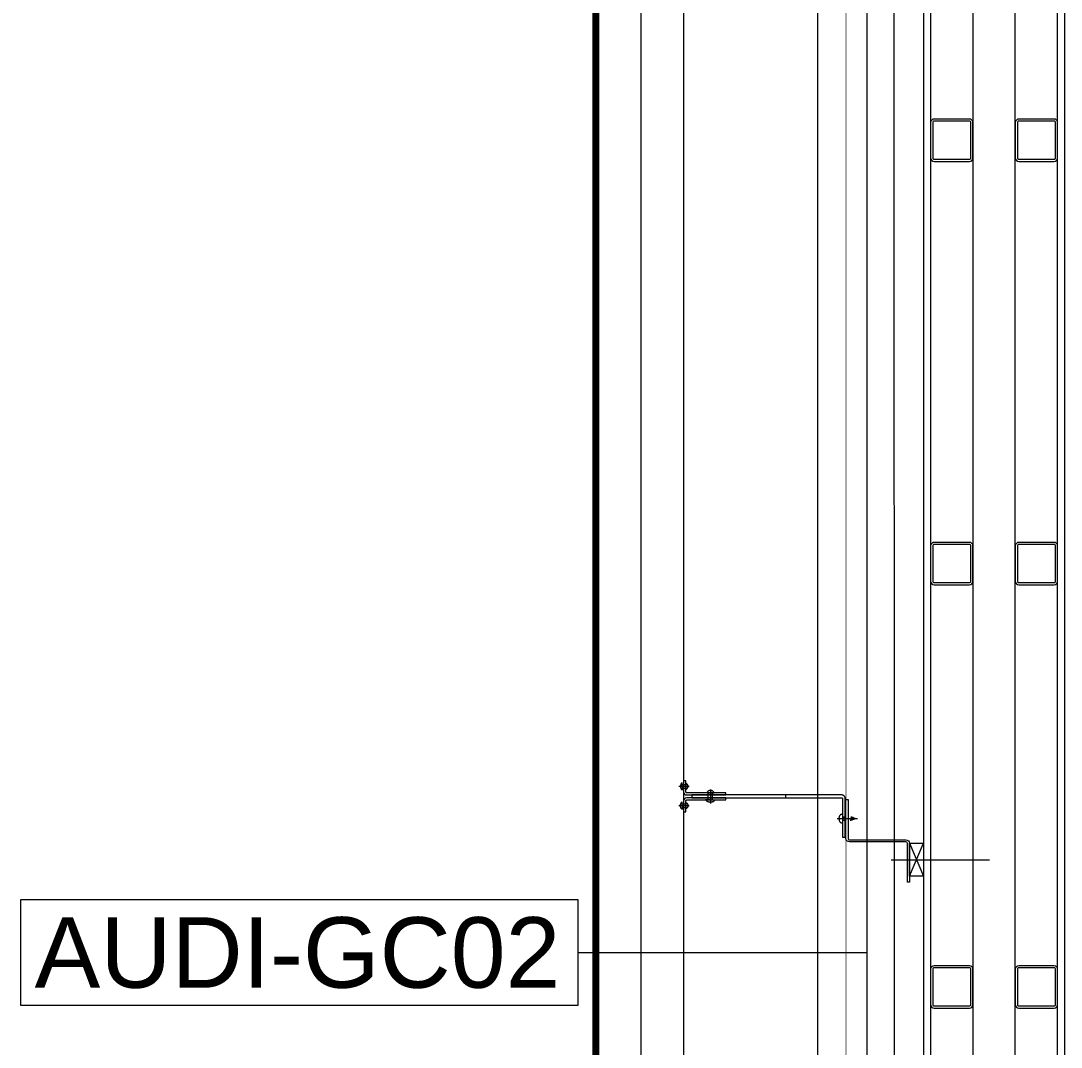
# Model space of a CAD drawing. Extents: x -1701 to 23780, y -363 to 7742.
# Drawn here: x 1034.6 to 1182, y 539.5 to 684.9 of the extents above; entities that cross this region are included whole.
import ezdxf
from ezdxf.enums import TextEntityAlignment as Align

# ---------------------------------------------------------------- set-up
doc = ezdxf.new("R2010")
doc.units = 0
doc.header["$LTSCALE"] = 25
doc.header["$MEASUREMENT"] = 0
doc.header["$PDMODE"] = 1
doc.linetypes.add('Audi$0$HIDDEN2', pattern=[4.7625, 3.175, -1.5875])
doc.layers.get('0').update_dxf_attribs({"color": 9, "lineweight": 9})
for name, color, linetype, lineweight in [('Audi$0$06D', 8, 'Continuous', 9), ('Audi$0$10', 8, 'Continuous', 9), ('Audi$0$11', 8, 'Continuous', 9), ('Audi$0$21', 8, 'Continuous', 9), ('Audi$0$22', 8, 'Continuous', 9), ('Audi$0$33', 8, 'Audi$0$BATTING', 9)]:
    doc.layers.add(name, color=color, linetype=linetype, lineweight=lineweight)
doc.styles.add('Audi$0$Arial', font='arial.ttf', dxfattribs={"height": 2.5})
doc.linetypes.add('Audi$0$BATTING', pattern='A,0.0001,-0.1,[134,ltypeshp.shx,S=0.1,R=0,X=-0.1,Y=0],-0.2,[134,ltypeshp.shx,S=0.1,R=180,X=0.1,Y=0],-0.1', length=0.4001)

# ---------------------------------------------------------------- blocks, each defined once
blk = doc.blocks.new('Audi$0$p- alum kaplama profil')
at = {"lineweight": 13}
blk.add_lwpolyline([(7.12, 12.59), (7.12, 26.49)], dxfattribs=at)
at = {"lineweight": 5}
blk.add_lwpolyline([(9.44, 15.16), (4.79, 15.16), (4.79, 17.16), (9.44, 17.16)], close=True, dxfattribs=at)
for points in [[(4.79, 15.16), (9.44, 17.16)], [(9.44, 15.16), (4.79, 17.16)]]:
    blk.add_lwpolyline(points, dxfattribs=at)
at = {"lineweight": 18}
blk.add_lwpolyline([(4.09, 6.16), (-1.41, 6.16), (-1.41, 6.46), (4.09, 6.46, 0.414214), (4.29, 6.66), (4.29, 14.66, -0.414214), (4.79, 15.16), (10.29, 15.16), (10.29, 14.86), (4.79, 14.86, 0.414214), (4.59, 14.66), (4.59, 6.66, -0.414214)], format="xyb", close=True, dxfattribs=at)
blk.add_lwpolyline([(-2.06, 5.56), (-2.06, -2.34), (-2.06, -15.69), (-1.66, -15.69), (-1.66, -2.34), (-1.66, 5.56), (-1.66, 5.56), (-1.66, 5.57), (-1.66, 5.57), (-1.66, 5.58), (-1.66, 5.58), (-1.65, 5.59), (-1.65, 5.59), (-1.65, 5.59), (-1.65, 5.6), (-1.65, 5.6), (-1.64, 5.61), (-1.64, 5.61), (-1.64, 5.62), (-1.64, 5.62), (-1.63, 5.62), (-1.63, 5.63), (-1.63, 5.63), (-1.62, 5.63), (-1.62, 5.64), (-1.61, 5.64), (-1.61, 5.64), (-1.61, 5.64), (-1.6, 5.65), (-1.6, 5.65), (-1.59, 5.65), (-1.59, 5.65), (-1.58, 5.65), (-1.58, 5.65), (-1.57, 5.66), (-1.57, 5.66), (-1.56, 5.66), (-1.56, 5.66), (3.94, 5.66), (3.94, 6.06), (-1.56, 6.06), (-1.58, 6.06), (-1.61, 6.05), (-1.63, 6.05), (-1.66, 6.05), (-1.68, 6.04), (-1.7, 6.03), (-1.73, 6.03), (-1.75, 6.02), (-1.77, 6.01), (-1.79, 6), (-1.82, 5.99), (-1.84, 5.97), (-1.86, 5.96), (-1.88, 5.94), (-1.89, 5.93), (-1.91, 5.91), (-1.93, 5.89), (-1.95, 5.87), (-1.96, 5.85), (-1.97, 5.83), (-1.99, 5.81), (-2, 5.79), (-2.01, 5.77), (-2.02, 5.75), (-2.03, 5.72), (-2.04, 5.7), (-2.04, 5.68), (-2.05, 5.65), (-2.05, 5.63), (-2.06, 5.61), (-2.06, 5.58)], close=True)
blk.add_lwpolyline([(-1.66, -2.34), (-2.06, -2.34)])
for points in [[(-2.36, -10.84), (-2.36, -16.39), (-2.36, -16.39, -0.414214), (-2.51, -16.54), (-2.51, -16.54), (-4.06, -16.54), (-4.06, -16.84), (-2.51, -16.84), (-2.51, -16.84, 0.414214), (-2.06, -16.39), (-2.06, -10.84)], [(-1.36, -10.84), (-1.66, -10.84), (-1.66, -16.39, 0.414214), (-1.21, -16.84), (-1.21, -16.84), (0.34, -16.84), (0.34, -16.54), (-1.21, -16.54), (-1.21, -16.54, -0.414214), (-1.36, -16.39), (-1.36, -16.39)]]:
    blk.add_lwpolyline(points, format="xyb", close=True)
for points in [[(1.05, 6.91, -10), (1.29, 7.56, -10)], [(1.29, 4.93, -10), (1.29, 7.8, -10)], [(1.53, 6.82, -10), (1.29, 7.56, -10)], [(1.61, 6.87, -10), (0.98, 6.96, -10)], [(1.56, 7.05, -10), (1.02, 7.13, -10)], [(1.05, 5.83, -10), (1.05, 6.01, -10)], [(1.29, 6.16, -10), (1.29, 6.26, -10)], [(1.53, 5.75, -10), (1.53, 5.92, -10)], [(0.67, 5.66, -10), (1.91, 5.66, -10)], [(0.67, 5.66, -10), (0.67, 5.64, -10), (0.67, 5.62, -10), (0.67, 5.6, -10), (0.68, 5.58, -10), (0.68, 5.56, -10), (0.69, 5.54, -10), (0.69, 5.52, -10), (0.7, 5.5, -10), (0.7, 5.48, -10), (0.71, 5.46, -10), (0.72, 5.45, -10), (0.73, 5.43, -10), (0.74, 5.41, -10), (0.75, 5.4, -10), (0.76, 5.38, -10), (0.77, 5.36, -10), (0.79, 5.35, -10), (0.8, 5.33, -10), (0.81, 5.32, -10), (0.83, 5.31, -10), (0.84, 5.29, -10), (0.86, 5.28, -10), (0.87, 5.27, -10), (0.89, 5.26, -10), (0.91, 5.25, -10), (0.92, 5.24, -10), (0.94, 5.23, -10), (0.96, 5.22, -10), (0.98, 5.21, -10), (1, 5.21, -10), (1.02, 5.2, -10), (1.03, 5.2, -10)], [(0.96, 5.66, -10), (0.97, 5.66, -10), (0.97, 5.66, -10), (0.97, 5.66, -10), (0.98, 5.66, -10), (0.98, 5.66, -10), (0.99, 5.66, -10), (0.99, 5.66, -10), (1, 5.66, -10), (1, 5.67, -10), (1, 5.67, -10), (1.01, 5.67, -10), (1.01, 5.67, -10), (1.01, 5.67, -10), (1.02, 5.68, -10), (1.02, 5.68, -10), (1.02, 5.68, -10), (1.03, 5.69, -10), (1.03, 5.69, -10), (1.03, 5.69, -10), (1.04, 5.7, -10), (1.04, 5.7, -10), (1.04, 5.7, -10), (1.04, 5.71, -10), (1.04, 5.71, -10), (1.05, 5.72, -10), (1.05, 5.72, -10), (1.05, 5.72, -10), (1.05, 5.73, -10), (1.05, 5.73, -10), (1.05, 5.74, -10), (1.05, 5.74, -10), (1.05, 5.75, -10)], [(1.33, 5.85, -10), (0.98, 5.88, -10)], [(1.03, 5.2, -10), (1.04, 5.2, -10), (1.05, 5.19, -10), (1.05, 5.19, -10), (1.06, 5.19, -10), (1.06, 5.19, -10), (1.07, 5.19, -10), (1.07, 5.19, -10), (1.08, 5.19, -10), (1.08, 5.19, -10), (1.09, 5.19, -10), (1.09, 5.18, -10), (1.1, 5.18, -10), (1.1, 5.18, -10), (1.11, 5.18, -10), (1.11, 5.18, -10), (1.12, 5.18, -10), (1.12, 5.18, -10), (1.13, 5.18, -10), (1.13, 5.18, -10), (1.14, 5.18, -10), (1.15, 5.18, -10), (1.15, 5.18, -10), (1.16, 5.17, -10), (1.16, 5.17, -10), (1.17, 5.17, -10), (1.17, 5.17, -10), (1.18, 5.17, -10), (1.18, 5.17, -10), (1.19, 5.17, -10), (1.19, 5.17, -10), (1.2, 5.17, -10), (1.2, 5.17, -10)], [(1.05, 5.75, -10), (1.05, 5.83, -10)], [(1.2, 5.17, -10), (1.2, 5.2, -10)], [(1.38, 5.2, -10), (1.2, 5.2, -10)], [(1.38, 5.17, -10), (1.38, 5.2, -10)], [(1.38, 5.17, -10), (1.38, 5.17, -10), (1.39, 5.17, -10), (1.39, 5.17, -10), (1.4, 5.17, -10), (1.41, 5.17, -10), (1.41, 5.17, -10), (1.42, 5.17, -10), (1.42, 5.17, -10), (1.43, 5.17, -10), (1.43, 5.18, -10), (1.44, 5.18, -10), (1.44, 5.18, -10), (1.45, 5.18, -10), (1.45, 5.18, -10), (1.46, 5.18, -10), (1.46, 5.18, -10), (1.47, 5.18, -10), (1.47, 5.18, -10), (1.48, 5.18, -10), (1.48, 5.18, -10), (1.49, 5.18, -10), (1.5, 5.19, -10), (1.5, 5.19, -10), (1.51, 5.19, -10), (1.51, 5.19, -10), (1.52, 5.19, -10), (1.52, 5.19, -10), (1.53, 5.19, -10), (1.53, 5.19, -10), (1.54, 5.19, -10), (1.54, 5.2, -10), (1.55, 5.2, -10)], [(1.53, 5.75, -10), (1.53, 5.74, -10), (1.53, 5.74, -10), (1.53, 5.73, -10), (1.53, 5.73, -10), (1.53, 5.72, -10), (1.54, 5.72, -10), (1.54, 5.72, -10), (1.54, 5.71, -10), (1.54, 5.71, -10), (1.54, 5.7, -10), (1.54, 5.7, -10), (1.55, 5.7, -10), (1.55, 5.69, -10), (1.55, 5.69, -10), (1.55, 5.69, -10), (1.56, 5.68, -10), (1.56, 5.68, -10), (1.56, 5.68, -10), (1.57, 5.67, -10), (1.57, 5.67, -10), (1.58, 5.67, -10), (1.58, 5.67, -10), (1.58, 5.67, -10), (1.59, 5.66, -10), (1.59, 5.66, -10), (1.6, 5.66, -10), (1.6, 5.66, -10), (1.6, 5.66, -10), (1.61, 5.66, -10), (1.61, 5.66, -10), (1.62, 5.66, -10), (1.62, 5.66, -10)], [(1.55, 5.2, -10), (1.57, 5.2, -10), (1.59, 5.21, -10), (1.6, 5.21, -10), (1.62, 5.22, -10), (1.64, 5.23, -10), (1.66, 5.24, -10), (1.68, 5.25, -10), (1.69, 5.26, -10), (1.71, 5.27, -10), (1.73, 5.28, -10), (1.74, 5.29, -10), (1.76, 5.31, -10), (1.77, 5.32, -10), (1.78, 5.33, -10), (1.8, 5.35, -10), (1.81, 5.36, -10), (1.82, 5.38, -10), (1.83, 5.4, -10), (1.84, 5.41, -10), (1.85, 5.43, -10), (1.86, 5.45, -10), (1.87, 5.46, -10), (1.88, 5.48, -10), (1.89, 5.5, -10), (1.89, 5.52, -10), (1.9, 5.54, -10), (1.9, 5.56, -10), (1.9, 5.58, -10), (1.91, 5.6, -10), (1.91, 5.62, -10), (1.91, 5.64, -10), (1.91, 5.66, -10)], [(-2.86, -13.04, 0), (-0.86, -13.04, 0)], [(-2.36, -12.52, 0), (-2.4, -12.53, 0), (-2.43, -12.56, 0), (-2.47, -12.58, 0), (-2.5, -12.6, 0), (-2.53, -12.63, 0), (-2.56, -12.66, 0), (-2.59, -12.69, 0), (-2.61, -12.73, 0), (-2.63, -12.76, 0), (-2.65, -12.8, 0), (-2.67, -12.84, 0), (-2.68, -12.88, 0), (-2.69, -12.92, 0), (-2.7, -12.96, 0), (-2.71, -13, 0), (-2.71, -13.04, 0), (-2.71, -13.08, 0), (-2.7, -13.13, 0), (-2.69, -13.17, 0), (-2.68, -13.21, 0), (-2.67, -13.25, 0), (-2.65, -13.28, 0), (-2.63, -13.32, 0), (-2.61, -13.36, 0), (-2.59, -13.39, 0), (-2.56, -13.42, 0), (-2.53, -13.45, 0), (-2.5, -13.48, 0), (-2.47, -13.51, 0), (-2.43, -13.53, 0), (-2.4, -13.55, 0), (-2.36, -13.57, 0)], [(-2.36, -13.04, 0), (-2.36, -12.52, 0)], [(-2.36, -13.04, 0), (-2.36, -12.73, 0)], [(-2.36, -12.73, 0), (-2.36, -13.04, 0)], [(-1.36, -12.73, 0), (-2.36, -12.73, 0)], [(-2.36, -13.04, 0), (-2.36, -13.36, 0)], [(-2.36, -13.04, 0), (-2.36, -13.57, 0)], [(-2.36, -13.36, 0), (-2.36, -13.04, 0)], [(-1.36, -13.04, 0), (-1.36, -12.37, 0)], [(-1.36, -13.72, 0), (-1.32, -13.68, 0), (-1.29, -13.65, 0), (-1.26, -13.61, 0), (-1.23, -13.58, 0), (-1.2, -13.54, 0), (-1.18, -13.5, 0), (-1.16, -13.45, 0), (-1.14, -13.41, 0), (-1.12, -13.37, 0), (-1.1, -13.32, 0), (-1.09, -13.28, 0), (-1.08, -13.23, 0), (-1.07, -13.18, 0), (-1.06, -13.14, 0), (-1.06, -13.09, 0), (-1.06, -13.04, 0), (-1.06, -12.99, 0), (-1.06, -12.95, 0), (-1.07, -12.9, 0), (-1.08, -12.85, 0), (-1.09, -12.81, 0), (-1.1, -12.76, 0), (-1.12, -12.72, 0), (-1.14, -12.67, 0), (-1.16, -12.63, 0), (-1.18, -12.59, 0), (-1.2, -12.55, 0), (-1.23, -12.51, 0), (-1.26, -12.47, 0), (-1.29, -12.43, 0), (-1.32, -12.4, 0), (-1.36, -12.37, 0)], [(-1.36, -13.04, 0), (-1.36, -13.72, 0)], [(-1.36, -13.36, 0), (-2.36, -13.36, 0)], [(-2.85, -16.54, 0), (-2.86, -16.51, 0), (-2.87, -16.47, 0), (-2.89, -16.44, 0), (-2.91, -16.41, 0), (-2.93, -16.38, 0), (-2.96, -16.35, 0), (-2.98, -16.33, 0), (-3.01, -16.31, 0), (-3.04, -16.29, 0), (-3.07, -16.27, 0), (-3.11, -16.25, 0), (-3.14, -16.24, 0), (-3.18, -16.23, 0), (-3.21, -16.22, 0), (-3.25, -16.22, 0), (-3.29, -16.22, 0), (-3.32, -16.22, 0), (-3.36, -16.22, 0), (-3.39, -16.23, 0), (-3.43, -16.24, 0), (-3.46, -16.25, 0), (-3.5, -16.27, 0), (-3.53, -16.29, 0), (-3.56, -16.31, 0), (-3.59, -16.33, 0), (-3.61, -16.35, 0), (-3.64, -16.38, 0), (-3.66, -16.41, 0), (-3.68, -16.44, 0), (-3.7, -16.47, 0), (-3.71, -16.51, 0), (-3.73, -16.54, 0)], [(-3.29, -17.54, 0), (-3.29, -16.04, 0)], [(-1, -16.54, 0), (-0.98, -16.51, 0), (-0.97, -16.47, 0), (-0.95, -16.44, 0), (-0.93, -16.41, 0), (-0.91, -16.38, 0), (-0.88, -16.35, 0), (-0.86, -16.33, 0), (-0.83, -16.31, 0), (-0.8, -16.29, 0), (-0.77, -16.27, 0), (-0.73, -16.25, 0), (-0.7, -16.24, 0), (-0.66, -16.23, 0), (-0.63, -16.22, 0), (-0.59, -16.22, 0), (-0.56, -16.22, 0), (-0.52, -16.22, 0), (-0.48, -16.22, 0), (-0.45, -16.23, 0), (-0.41, -16.24, 0), (-0.38, -16.25, 0), (-0.34, -16.27, 0), (-0.31, -16.29, 0), (-0.28, -16.31, 0), (-0.25, -16.33, 0), (-0.23, -16.35, 0), (-0.2, -16.38, 0), (-0.18, -16.41, 0), (-0.16, -16.44, 0), (-0.14, -16.47, 0), (-0.13, -16.51, 0), (-0.12, -16.54, 0)], [(-0.56, -17.54, 0), (-0.56, -16.04, 0)], [(-3.84, -17.04, 0), (-3.81, -17.07, 0), (-3.78, -17.1, 0), (-3.75, -17.12, 0), (-3.72, -17.15, 0), (-3.69, -17.17, 0), (-3.66, -17.19, 0), (-3.62, -17.21, 0), (-3.59, -17.23, 0), (-3.55, -17.24, 0), (-3.52, -17.26, 0), (-3.48, -17.27, 0), (-3.44, -17.28, 0), (-3.4, -17.28, 0), (-3.36, -17.29, 0), (-3.32, -17.29, 0), (-3.29, -17.29, 0), (-3.25, -17.29, 0), (-3.21, -17.29, 0), (-3.17, -17.28, 0), (-3.13, -17.28, 0), (-3.09, -17.27, 0), (-3.06, -17.26, 0), (-3.02, -17.24, 0), (-2.98, -17.23, 0), (-2.95, -17.21, 0), (-2.91, -17.19, 0), (-2.88, -17.17, 0), (-2.85, -17.15, 0), (-2.82, -17.12, 0), (-2.79, -17.1, 0), (-2.76, -17.07, 0), (-2.73, -17.04, 0)], [(-3.29, -17.04, 0), (-3.84, -17.04, 0)], [(-3.29, -16.54, 0), (-3.73, -16.54, 0)], [(-3.29, -16.54, 0), (-3.55, -16.54, 0)], [(-3.55, -16.54, 0), (-3.29, -16.54, 0)], [(-3.55, -17.04, 0), (-3.55, -16.54, 0)], [(-3.29, -16.54, 0), (-2.85, -16.54, 0)], [(-3.29, -16.54, 0), (-3.03, -16.54, 0)], [(-3.03, -16.54, 0), (-3.29, -16.54, 0)], [(-3.29, -17.04, 0), (-2.73, -17.04, 0)], [(-3.03, -17.04, 0), (-3.03, -16.54, 0)], [(-0.56, -17.04, 0), (-1.11, -17.04, 0)], [(0, -17.04, 0), (-0.03, -17.07, 0), (-0.06, -17.1, 0), (-0.09, -17.12, 0), (-0.12, -17.15, 0), (-0.15, -17.17, 0), (-0.18, -17.19, 0), (-0.22, -17.21, 0), (-0.25, -17.23, 0), (-0.29, -17.24, 0), (-0.33, -17.26, 0), (-0.36, -17.27, 0), (-0.4, -17.28, 0), (-0.44, -17.28, 0), (-0.48, -17.29, 0), (-0.52, -17.29, 0), (-0.56, -17.29, 0), (-0.59, -17.29, 0), (-0.63, -17.29, 0), (-0.67, -17.28, 0), (-0.71, -17.28, 0), (-0.75, -17.27, 0), (-0.79, -17.26, 0), (-0.82, -17.24, 0), (-0.86, -17.23, 0), (-0.89, -17.21, 0), (-0.93, -17.19, 0), (-0.96, -17.17, 0), (-0.99, -17.15, 0), (-1.02, -17.12, 0), (-1.05, -17.1, 0), (-1.08, -17.07, 0), (-1.11, -17.04, 0)], [(-0.56, -16.54, 0), (-1, -16.54, 0)], [(-0.56, -16.54, 0), (-0.82, -16.54, 0)], [(-0.82, -16.54, 0), (-0.56, -16.54, 0)], [(-0.82, -17.04, 0), (-0.82, -16.54, 0)], [(-0.56, -16.54, 0), (-0.3, -16.54, 0)], [(-0.56, -16.54, 0), (-0.12, -16.54, 0)], [(-0.3, -16.54, 0), (-0.56, -16.54, 0)], [(-0.56, -17.04, 0), (0, -17.04, 0)], [(-0.3, -17.04, 0), (-0.3, -16.54, 0)]]:
    blk.add_polyline3d(points)
blk = doc.blocks.new('Audi$0$prf-60x60')
for points in [[(-2.5, -6), (2.5, -6, 0.414214), (3, -5.5), (3, -0.5, 0.414214), (2.5, 0), (-2.5, 0, 0.414214), (-3, -0.5), (-3, -5.5, 0.414214)], [(-2.5, -5.7), (2.5, -5.7, 0.414214), (2.7, -5.5), (2.7, -0.5, 0.414214), (2.5, -0.3), (-2.5, -0.3, 0.414214), (-2.7, -0.5), (-2.7, -5.5, 0.414214)]]:
    blk.add_lwpolyline(points, format="xyb", close=True)
at = {"color": 252}
blk.add_point((0, -3), dxfattribs=at)
blk = doc.blocks.new('Audi$0$p-zemin kat')
at = {"layer": 'Audi$0$06D'}
for points in [[(1719.26, 285), (1122.5, 285), (1122.5, 1420)], [(1719.26, 310), (1147.5, 310), (1147.5, 824.8)], [(1719.26, 316.79), (1154.5, 316.77), (1154.5, 825), (1162.5, 825)], [(1175.5, 425), (1175.5, 818), (1169.5, 818), (1169.5, 332), (1692.56, 332), (1692.56, 338), (1262.5, 338)], [(1147.5, 325), (1147.5, 579.77)]]:
    blk.add_lwpolyline(points, dxfattribs=at)
at = {"layer": 'Audi$0$10'}
for points, const_width in [([(1719.26, 291), (1128.5, 291), (1128.5, 1420.16)], 0.2), ([(1719.26, 314), (1151.5, 314), (1151.5, 831.63)], 0.1), ([(1151.5, 325), (1151.5, 579.77)], 0.1)]:
    blk.add_lwpolyline(points, dxfattribs=dict(at, const_width=const_width))
at = {"layer": 'Audi$0$11'}
for points in [[(1182.5, 425), (1182.5, 825), (1162.5, 825), (1162.5, 325), (1699.56, 325), (1699.56, 345), (1262.5, 345)], [(1181.5, 425), (1181.5, 824), (1163.5, 824), (1163.5, 326), (1698.56, 326), (1698.56, 344), (1262.5, 344)]]:
    blk.add_lwpolyline(points, dxfattribs=at)
at = {"layer": 'Audi$0$33', "ltscale": 0.4}
blk.add_lwpolyline([(1719.26, 321), (1158.5, 321), (1158.25, 827.22)], dxfattribs=at)
at = {"layer": 'Audi$0$10'}
for p in [(1166.5, 671), (1178.5, 671), (1166.5, 611), (1178.5, 611), (1166.5, 551), (1178.5, 551)]:
    blk.add_blockref('Audi$0$prf-60x60', p, dxfattribs=at)
at = {"layer": 'Audi$0$10', "rotation": 270}
blk.add_blockref('Audi$0$p- alum kaplama profil', (1145.34, 573.14), dxfattribs=at)
blk = doc.blocks.new('Audi$0$0_wallno')
blk.add_lwpolyline([(-7.84, 1.5), (7.942, 1.5), (7.942, -1.5), (-7.84, -1.5)], close=True)
blk.add_lwpolyline([(7.942, 0), (16.132, 0)])
at = {"style": 'Audi$0$Arial'}
blk.add_attdef('GENISLIK', text='', height=2, dxfattribs=at).set_placement((8.442, 0), align=Align.BOTTOM_LEFT)
blk.add_attdef('DUVARNO', text='', height=2, dxfattribs=at).set_placement((0, 0), align=Align.MIDDLE_CENTER)
blk.add_attdef('YUKSEKLIK', text='', height=2, dxfattribs=at).set_placement((8.442, -0.5), align=Align.TOP_LEFT)
blk = doc.blocks.new('Audi')
at = {"layer": 'Audi$0$21', "linetype": 'Audi$0$HIDDEN2', "ltscale": 0.1, "const_width": 1}
blk.add_lwpolyline([(1116.06, 758.11), (1422.31, 758.11), (1422.31, 277.94), (1116.06, 277.94)], close=True, dxfattribs=at)
at = {"layer": 'Audi$0$10'}
blk.add_blockref('Audi$0$p-zemin kat', (0, 0), dxfattribs=at)
at = {"layer": 'Audi$0$22'}
ref = blk.add_blockref('Audi$0$0_wallno', (1073.78, 552.88), dxfattribs=dict(at, xscale=5, yscale=5, zscale=5))
ref.add_attrib('DUVARNO', 'AUDI-GC02', dxfattribs={"layer": '0', "height": 10, "style": 'Audi$0$Arial'}).set_placement((1073.78, 552.88), align=Align.MIDDLE_CENTER)

msp = doc.modelspace()

# ---------------------------------------------------------------- block references
at = {"color": 6}
msp.add_blockref('Audi', (0, 0), dxfattribs=at)

doc.saveas('drawing.dxf')
